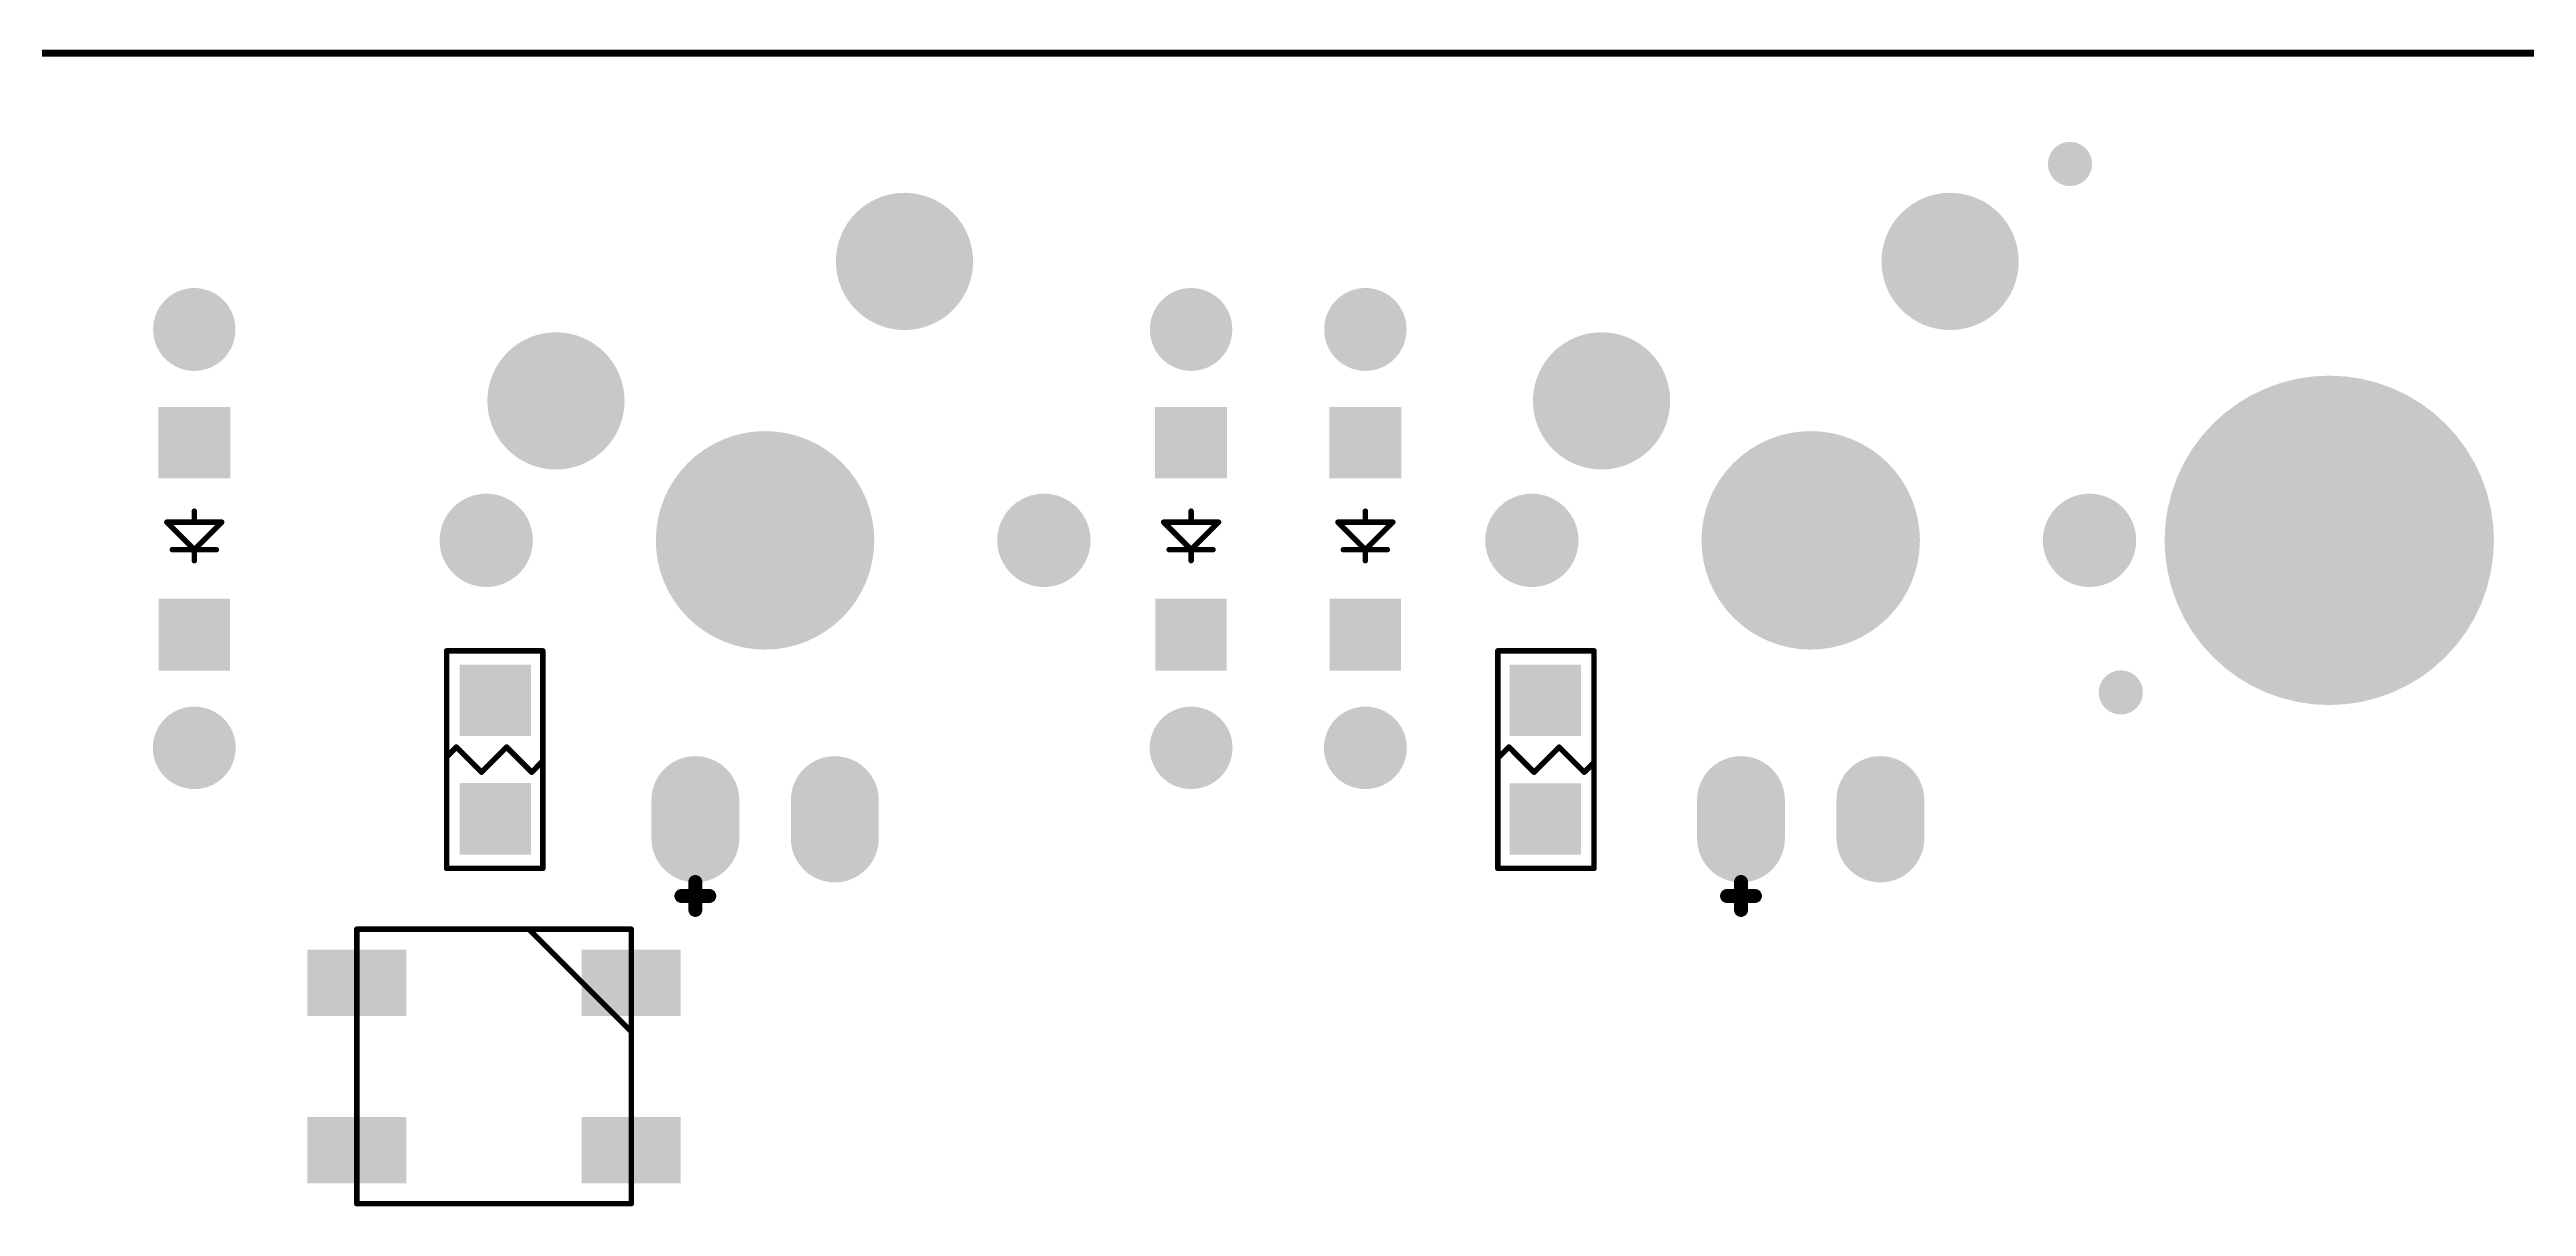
# Model space of a CAD drawing. Extents: x 407 to 769, y 688 to 804.
# Drawn here: x 556.11 to 601.24, y 781.6 to 802.67 of the extents above; entities that cross this region are included whole.
import ezdxf

# ---------------------------------------------------------------- set-up
doc = ezdxf.new("R2010")
doc.units = 0
doc.layers.get('0').update_dxf_attribs({"linetype": 'CONTINUOUS'})
for name, color, linetype in [('BOTTOMOVERLAY', 54, 'CONTINUOUS'), ('BOTTOMPASTE', 16, 'CONTINUOUS'), ('BOTTOMSOLDER', 6, 'CONTINUOUS'), ('KEEPOUTLAYER', 6, 'CONTINUOUS'), ('MULTILAYER', 9, 'CONTINUOUS'), ('TOPSOLDER', 216, 'CONTINUOUS')]:
    doc.layers.add(name, color=color, linetype=linetype)

# ---------------------------------------------------------------- blocks, each defined once
blk = doc.blocks.new('IN4148G_B_113')
at = {"layer": 'BOTTOMOVERLAY', "const_width": 0.1}
for points in [[(0, 0.2), (-0.5, -0.3)], [(0.4, 0.2), (-0.4, 0.2)], [(0, 0.4), (0, 0.2)], [(0.5, -0.3), (0, 0.2)], [(0.5, -0.3), (-0.5, -0.3)], [(0, -0.3), (0, -0.5)]]:
    blk.add_lwpolyline(points, dxfattribs=at)
at = {"layer": 'BOTTOMOVERLAY', "const_width": 0.05}
for points in [[(-0.425, 0.2, 1), (-0.375, 0.2, 1)], [(-0.025, 0.4, 1), (0.025, 0.4, 1)], [(-0.025, 0.2, 1), (0.025, 0.2, 1)], [(-0.025, 0.2, 1), (0.025, 0.2, 1)], [(-0.025, 0.2, 1), (0.025, 0.2, 1)], [(0.375, 0.2, 1), (0.425, 0.2, 1)], [(-0.525, -0.3, 1), (-0.475, -0.3, 1)], [(-0.525, -0.3, 1), (-0.475, -0.3, 1)], [(-0.025, -0.3, 1), (0.025, -0.3, 1)], [(-0.025, -0.5, 1), (0.025, -0.5, 1)], [(0.475, -0.3, 1), (0.525, -0.3, 1)], [(0.475, -0.3, 1), (0.525, -0.3, 1)]]:
    blk.add_lwpolyline(points, format="xyb", close=True, dxfattribs=at)
at = {"layer": 'BOTTOMPASTE'}
for points in [[(-0.65, 1.095), (0.65, 1.095), (-0.65, 2.405), (0.65, 2.405)], [(-0.655, -2.4), (0.655, -2.4), (-0.655, -1.1), (0.655, -1.1)]]:
    blk.add_solid(points, dxfattribs=at)
at = {"layer": 'BOTTOMSOLDER', "const_width": 1.5}
for points in [[(0.005, 3.81), (-0.005, 3.81)], [(0, -3.805), (0, -3.815)]]:
    blk.add_lwpolyline(points, dxfattribs=at)
at = {"layer": 'BOTTOMSOLDER', "const_width": 0.75}
for points in [[(-0.38, 3.81, 1), (0.37, 3.81, 1)], [(-0.37, 3.81, 1), (0.38, 3.81, 1)], [(-0.375, -3.805, 1), (0.375, -3.805, 1)], [(-0.375, -3.815, 1), (0.375, -3.815, 1)]]:
    blk.add_lwpolyline(points, format="xyb", close=True, dxfattribs=at)
at = {"layer": 'BOTTOMSOLDER'}
for points in [[(-0.65, 1.095), (0.65, 1.095), (-0.65, 2.405), (0.65, 2.405)], [(-0.655, -2.4), (0.655, -2.4), (-0.655, -1.1), (0.655, -1.1)]]:
    blk.add_solid(points, dxfattribs=at)
at = {"layer": 'MULTILAYER', "const_width": 1.5}
for points in [[(0.005, 3.81), (-0.005, 3.81)], [(0, -3.805), (0, -3.815)]]:
    blk.add_lwpolyline(points, dxfattribs=at)
at = {"layer": 'MULTILAYER', "const_width": 0.75}
for points in [[(-0.38, 3.81, 1), (0.37, 3.81, 1)], [(-0.37, 3.81, 1), (0.38, 3.81, 1)], [(-0.375, -3.805, 1), (0.375, -3.805, 1)], [(-0.375, -3.815, 1), (0.375, -3.815, 1)]]:
    blk.add_lwpolyline(points, format="xyb", close=True, dxfattribs=at)
blk = doc.blocks.new('IN4148G_B_114')
at = {"layer": 'BOTTOMOVERLAY', "const_width": 0.1}
for points in [[(0, 0.2), (-0.5, -0.3)], [(0.4, 0.2), (-0.4, 0.2)], [(0, 0.4), (0, 0.2)], [(0.5, -0.3), (0, 0.2)], [(0.5, -0.3), (-0.5, -0.3)], [(0, -0.3), (0, -0.5)]]:
    blk.add_lwpolyline(points, dxfattribs=at)
at = {"layer": 'BOTTOMOVERLAY', "const_width": 0.05}
for points in [[(-0.425, 0.2, 1), (-0.375, 0.2, 1)], [(-0.025, 0.4, 1), (0.025, 0.4, 1)], [(-0.025, 0.2, 1), (0.025, 0.2, 1)], [(-0.025, 0.2, 1), (0.025, 0.2, 1)], [(-0.025, 0.2, 1), (0.025, 0.2, 1)], [(0.375, 0.2, 1), (0.425, 0.2, 1)], [(-0.525, -0.3, 1), (-0.475, -0.3, 1)], [(-0.525, -0.3, 1), (-0.475, -0.3, 1)], [(-0.025, -0.3, 1), (0.025, -0.3, 1)], [(-0.025, -0.5, 1), (0.025, -0.5, 1)], [(0.475, -0.3, 1), (0.525, -0.3, 1)], [(0.475, -0.3, 1), (0.525, -0.3, 1)]]:
    blk.add_lwpolyline(points, format="xyb", close=True, dxfattribs=at)
at = {"layer": 'BOTTOMPASTE'}
for points in [[(-0.65, 1.095), (0.65, 1.095), (-0.65, 2.405), (0.65, 2.405)], [(-0.655, -2.4), (0.655, -2.4), (-0.655, -1.1), (0.655, -1.1)]]:
    blk.add_solid(points, dxfattribs=at)
at = {"layer": 'BOTTOMSOLDER', "const_width": 1.5}
for points in [[(0.005, 3.81), (-0.005, 3.81)], [(0, -3.805), (0, -3.815)]]:
    blk.add_lwpolyline(points, dxfattribs=at)
at = {"layer": 'BOTTOMSOLDER', "const_width": 0.75}
for points in [[(-0.38, 3.81, 1), (0.37, 3.81, 1)], [(-0.37, 3.81, 1), (0.38, 3.81, 1)], [(-0.375, -3.805, 1), (0.375, -3.805, 1)], [(-0.375, -3.815, 1), (0.375, -3.815, 1)]]:
    blk.add_lwpolyline(points, format="xyb", close=True, dxfattribs=at)
at = {"layer": 'BOTTOMSOLDER'}
for points in [[(-0.65, 1.095), (0.65, 1.095), (-0.65, 2.405), (0.65, 2.405)], [(-0.655, -2.4), (0.655, -2.4), (-0.655, -1.1), (0.655, -1.1)]]:
    blk.add_solid(points, dxfattribs=at)
at = {"layer": 'MULTILAYER', "const_width": 1.5}
for points in [[(0.005, 3.81), (-0.005, 3.81)], [(0, -3.805), (0, -3.815)]]:
    blk.add_lwpolyline(points, dxfattribs=at)
at = {"layer": 'MULTILAYER', "const_width": 0.75}
for points in [[(-0.38, 3.81, 1), (0.37, 3.81, 1)], [(-0.37, 3.81, 1), (0.38, 3.81, 1)], [(-0.375, -3.805, 1), (0.375, -3.805, 1)], [(-0.375, -3.815, 1), (0.375, -3.815, 1)]]:
    blk.add_lwpolyline(points, format="xyb", close=True, dxfattribs=at)
blk = doc.blocks.new('IN4148G_B_115')
at = {"layer": 'BOTTOMOVERLAY', "const_width": 0.1}
for points in [[(0, 0.2), (-0.5, -0.3)], [(0.4, 0.2), (-0.4, 0.2)], [(0, 0.4), (0, 0.2)], [(0.5, -0.3), (0, 0.2)], [(0.5, -0.3), (-0.5, -0.3)], [(0, -0.3), (0, -0.5)]]:
    blk.add_lwpolyline(points, dxfattribs=at)
at = {"layer": 'BOTTOMOVERLAY', "const_width": 0.05}
for points in [[(-0.425, 0.2, 1), (-0.375, 0.2, 1)], [(-0.025, 0.4, 1), (0.025, 0.4, 1)], [(-0.025, 0.2, 1), (0.025, 0.2, 1)], [(-0.025, 0.2, 1), (0.025, 0.2, 1)], [(-0.025, 0.2, 1), (0.025, 0.2, 1)], [(0.375, 0.2, 1), (0.425, 0.2, 1)], [(-0.525, -0.3, 1), (-0.475, -0.3, 1)], [(-0.525, -0.3, 1), (-0.475, -0.3, 1)], [(-0.025, -0.3, 1), (0.025, -0.3, 1)], [(-0.025, -0.5, 1), (0.025, -0.5, 1)], [(0.475, -0.3, 1), (0.525, -0.3, 1)], [(0.475, -0.3, 1), (0.525, -0.3, 1)]]:
    blk.add_lwpolyline(points, format="xyb", close=True, dxfattribs=at)
at = {"layer": 'BOTTOMPASTE'}
for points in [[(-0.65, 1.095), (0.65, 1.095), (-0.65, 2.405), (0.65, 2.405)], [(-0.655, -2.4), (0.655, -2.4), (-0.655, -1.1), (0.655, -1.1)]]:
    blk.add_solid(points, dxfattribs=at)
at = {"layer": 'BOTTOMSOLDER', "const_width": 1.5}
for points in [[(0.005, 3.81), (-0.005, 3.81)], [(0, -3.805), (0, -3.815)]]:
    blk.add_lwpolyline(points, dxfattribs=at)
at = {"layer": 'BOTTOMSOLDER', "const_width": 0.75}
for points in [[(-0.38, 3.81, 1), (0.37, 3.81, 1)], [(-0.37, 3.81, 1), (0.38, 3.81, 1)], [(-0.375, -3.805, 1), (0.375, -3.805, 1)], [(-0.375, -3.815, 1), (0.375, -3.815, 1)]]:
    blk.add_lwpolyline(points, format="xyb", close=True, dxfattribs=at)
at = {"layer": 'BOTTOMSOLDER'}
for points in [[(-0.65, 1.095), (0.65, 1.095), (-0.65, 2.405), (0.65, 2.405)], [(-0.655, -2.4), (0.655, -2.4), (-0.655, -1.1), (0.655, -1.1)]]:
    blk.add_solid(points, dxfattribs=at)
at = {"layer": 'MULTILAYER', "const_width": 1.5}
for points in [[(0.005, 3.81), (-0.005, 3.81)], [(0, -3.805), (0, -3.815)]]:
    blk.add_lwpolyline(points, dxfattribs=at)
at = {"layer": 'MULTILAYER', "const_width": 0.75}
for points in [[(-0.38, 3.81, 1), (0.37, 3.81, 1)], [(-0.37, 3.81, 1), (0.38, 3.81, 1)], [(-0.375, -3.805, 1), (0.375, -3.805, 1)], [(-0.375, -3.815, 1), (0.375, -3.815, 1)]]:
    blk.add_lwpolyline(points, format="xyb", close=True, dxfattribs=at)
blk = doc.blocks.new('RGB_WS2812B_B_151')
at = {"layer": 'BOTTOMOVERLAY', "const_width": 0.1}
for points in [[(-2.5, 0), (-2.5, 2.5)], [(-2.5, 2.5), (2.5, 2.5)], [(0.635, 2.5), (2.5, 0.635)], [(2.5, -2.5), (2.5, 2.5)], [(-2.5, -2.5), (-2.5, 0)], [(-2.5, -2.5), (0, -2.5)], [(0, -2.5), (2.5, -2.5)]]:
    blk.add_lwpolyline(points, dxfattribs=at)
at = {"layer": 'BOTTOMOVERLAY', "const_width": 0.05}
for points in [[(-2.525, 2.5, 1), (-2.475, 2.5, 1)], [(-2.525, 2.5, 1), (-2.475, 2.5, 1)], [(0.61, 2.5, 1), (0.66, 2.5, 1)], [(2.475, 2.5, 1), (2.525, 2.5, 1)], [(2.475, 2.5, 1), (2.525, 2.5, 1)], [(2.475, 0.635, 1), (2.525, 0.635, 1)], [(-2.525, 0, 1), (-2.475, 0, 1)], [(-2.525, 0, 1), (-2.475, 0, 1)], [(-2.525, -2.5, 1), (-2.475, -2.5, 1)], [(-2.525, -2.5, 1), (-2.475, -2.5, 1)], [(-0.025, -2.5, 1), (0.025, -2.5, 1)], [(-0.025, -2.5, 1), (0.025, -2.5, 1)], [(2.475, -2.5, 1), (2.525, -2.5, 1)], [(2.475, -2.5, 1), (2.525, -2.5, 1)]]:
    blk.add_lwpolyline(points, format="xyb", close=True, dxfattribs=at)
at = {"layer": 'BOTTOMPASTE'}
for points in [[(-3.3, 1.024), (-1.7, 1.024), (-3.3, 2.024), (-1.7, 2.024)], [(1.7, 1.024), (3.3, 1.024), (1.7, 2.024), (3.3, 2.024)], [(-3.3, -2.024), (-1.7, -2.024), (-3.3, -1.024), (-1.7, -1.024)], [(1.7, -2.024), (3.3, -2.024), (1.7, -1.024), (3.3, -1.024)]]:
    blk.add_solid(points, dxfattribs=at)
at = {"layer": 'BOTTOMSOLDER'}
for points in [[(-3.402, 0.922), (-1.598, 0.922), (-3.402, 2.126), (-1.598, 2.126)], [(1.598, 0.922), (3.402, 0.922), (1.598, 2.126), (3.402, 2.126)], [(-3.402, -2.126), (-1.598, -2.126), (-3.402, -0.922), (-1.598, -0.922)], [(1.598, -2.126), (3.402, -2.126), (1.598, -0.922), (3.402, -0.922)]]:
    blk.add_solid(points, dxfattribs=at)
blk = doc.blocks.new('R0805_B_173')
at = {"layer": 'BOTTOMOVERLAY', "const_width": 0.1}
for points in [[(0.864, 1.981), (-0.889, 1.981)], [(-0.889, 1.981), (-0.889, -1.981)], [(0.864, 1.981), (0.864, -1.981)], [(-0.686, 0.229), (-0.889, 0.025)], [(-0.229, -0.229), (-0.686, 0.229)], [(0, 0), (-0.229, -0.229)], [(0.229, 0.229), (0, 0)], [(0.686, -0.229), (0.229, 0.229)], [(0.864, -0.051), (0.686, -0.229)], [(0.864, -1.981), (-0.889, -1.981)]]:
    blk.add_lwpolyline(points, dxfattribs=at)
at = {"layer": 'BOTTOMOVERLAY', "const_width": 0.05}
for points in [[(-0.914, 1.981, 1), (-0.864, 1.981, 1)], [(-0.914, 1.981, 1), (-0.864, 1.981, 1)], [(0.839, 1.981, 1), (0.889, 1.981, 1)], [(0.839, 1.981, 1), (0.889, 1.981, 1)], [(-0.914, 0.025, 1), (-0.864, 0.025, 1)], [(-0.711, 0.229, 1), (-0.661, 0.229, 1)], [(-0.711, 0.229, 1), (-0.661, 0.229, 1)], [(-0.025, 0, 1), (0.025, 0, 1)], [(-0.025, 0, 1), (0.025, 0, 1)], [(0.204, 0.229, 1), (0.254, 0.229, 1)], [(0.204, 0.229, 1), (0.254, 0.229, 1)], [(-0.254, -0.229, 1), (-0.204, -0.229, 1)], [(-0.254, -0.229, 1), (-0.204, -0.229, 1)], [(0.661, -0.229, 1), (0.711, -0.229, 1)], [(0.661, -0.229, 1), (0.711, -0.229, 1)], [(0.839, -0.051, 1), (0.889, -0.051, 1)], [(-0.914, -1.981, 1), (-0.864, -1.981, 1)], [(-0.914, -1.981, 1), (-0.864, -1.981, 1)], [(0.839, -1.981, 1), (0.889, -1.981, 1)], [(0.839, -1.981, 1), (0.889, -1.981, 1)]]:
    blk.add_lwpolyline(points, format="xyb", close=True, dxfattribs=at)
at = {"layer": 'BOTTOMPASTE'}
for points in [[(0.625, 0.428), (0.625, 1.728), (-0.675, 0.428), (-0.675, 1.728)], [(0.625, -1.731), (0.625, -0.431), (-0.675, -1.731), (-0.675, -0.431)]]:
    blk.add_solid(points, dxfattribs=at)
at = {"layer": 'BOTTOMSOLDER'}
for points in [[(0.625, 0.428), (0.625, 1.728), (-0.675, 0.428), (-0.675, 1.728)], [(0.625, -1.731), (0.625, -0.431), (-0.675, -1.731), (-0.675, -0.431)]]:
    blk.add_solid(points, dxfattribs=at)
blk = doc.blocks.new('R0805_B_192')
at = {"layer": 'BOTTOMOVERLAY', "const_width": 0.1}
for points in [[(-0.889, 1.981), (0.864, 1.981)], [(-0.889, -1.981), (-0.889, 1.981)], [(0.864, -1.981), (0.864, 1.981)], [(-0.889, 0.025), (-0.686, 0.229)], [(-0.686, 0.229), (-0.229, -0.229)], [(-0.229, -0.229), (0, 0)], [(0, 0), (0.229, 0.229)], [(0.229, 0.229), (0.686, -0.229)], [(0.686, -0.229), (0.864, -0.051)], [(-0.889, -1.981), (0.864, -1.981)]]:
    blk.add_lwpolyline(points, dxfattribs=at)
at = {"layer": 'BOTTOMOVERLAY', "const_width": 0.05}
for points in [[(-0.914, 1.981, 1), (-0.864, 1.981, 1)], [(-0.914, 1.981, 1), (-0.864, 1.981, 1)], [(0.839, 1.981, 1), (0.889, 1.981, 1)], [(0.839, 1.981, 1), (0.889, 1.981, 1)], [(-0.914, 0.025, 1), (-0.864, 0.025, 1)], [(-0.711, 0.229, 1), (-0.661, 0.229, 1)], [(-0.711, 0.229, 1), (-0.661, 0.229, 1)], [(-0.025, 0, 1), (0.025, 0, 1)], [(-0.025, 0, 1), (0.025, 0, 1)], [(0.204, 0.229, 1), (0.254, 0.229, 1)], [(0.204, 0.229, 1), (0.254, 0.229, 1)], [(-0.254, -0.229, 1), (-0.204, -0.229, 1)], [(-0.254, -0.229, 1), (-0.204, -0.229, 1)], [(0.661, -0.229, 1), (0.711, -0.229, 1)], [(0.661, -0.229, 1), (0.711, -0.229, 1)], [(0.839, -0.051, 1), (0.889, -0.051, 1)], [(-0.914, -1.981, 1), (-0.864, -1.981, 1)], [(-0.914, -1.981, 1), (-0.864, -1.981, 1)], [(0.839, -1.981, 1), (0.889, -1.981, 1)], [(0.839, -1.981, 1), (0.889, -1.981, 1)]]:
    blk.add_lwpolyline(points, format="xyb", close=True, dxfattribs=at)
at = {"layer": 'BOTTOMPASTE'}
for points in [[(0.625, 0.428), (0.625, 1.728), (-0.675, 0.428), (-0.675, 1.728)], [(0.625, -1.731), (0.625, -0.431), (-0.675, -1.731), (-0.675, -0.431)]]:
    blk.add_solid(points, dxfattribs=at)
at = {"layer": 'BOTTOMSOLDER'}
for points in [[(0.625, 0.428), (0.625, 1.728), (-0.675, 0.428), (-0.675, 1.728)], [(0.625, -1.731), (0.625, -0.431), (-0.675, -1.731), (-0.675, -0.431)]]:
    blk.add_solid(points, dxfattribs=at)
blk = doc.blocks.new('MX1UP__B_319')
at = {"layer": 'BOTTOMOVERLAY', "const_width": 0.254}
for points in [[(-1.27, -6.731), (-1.27, -6.223)], [(-1.524, -6.477), (-1.016, -6.477)]]:
    blk.add_lwpolyline(points, dxfattribs=at)
at = {"layer": 'BOTTOMOVERLAY', "const_width": 0.127}
for points in [[(-1.333, -6.223, 1), (-1.206, -6.223, 1)], [(-1.587, -6.477, 1), (-1.46, -6.477, 1)], [(-1.333, -6.731, 1), (-1.206, -6.731, 1)], [(-1.079, -6.477, 1), (-0.952, -6.477, 1)]]:
    blk.add_lwpolyline(points, format="xyb", close=True, dxfattribs=at)
at = {"layer": 'BOTTOMSOLDER'}
for points, const_width in [([(1.915, 5.08, 1), (3.165, 5.08, 1)], 1.25), ([(-4.435, 2.54, 1), (-3.185, 2.54, 1)], 1.25), ([(-0.995, 0, 1), (0.995, 0, 1)], 1.99), ([(-5.505, 0, 1), (-4.655, 0, 1)], 0.85), ([(4.655, 0, 1), (5.505, 0, 1)], 0.85), ([(-1.67, -4.73, 1), (-0.87, -4.73, 1)], 0.8), ([(0.87, -4.73, 1), (1.67, -4.73, 1)], 0.8), ([(-1.67, -5.43, 1), (-0.87, -5.43, 1)], 0.8), ([(0.87, -5.43, 1), (1.67, -5.43, 1)], 0.8)]:
    blk.add_lwpolyline(points, format="xyb", close=True, dxfattribs=dict(at, const_width=const_width))
at = {"layer": 'BOTTOMSOLDER', "const_width": 1.6}
for points in [[(-1.27, -5.43), (-1.27, -4.73)], [(1.27, -5.43), (1.27, -4.73)]]:
    blk.add_lwpolyline(points, dxfattribs=at)
at = {"layer": 'MULTILAYER'}
for points, const_width in [([(1.915, 5.08, 1), (3.165, 5.08, 1)], 1.25), ([(-4.435, 2.54, 1), (-3.185, 2.54, 1)], 1.25), ([(-0.995, 0, 1), (0.995, 0, 1)], 1.99), ([(-5.505, 0, 1), (-4.655, 0, 1)], 0.85), ([(4.655, 0, 1), (5.505, 0, 1)], 0.85), ([(-1.67, -4.73, 1), (-0.87, -4.73, 1)], 0.8), ([(0.87, -4.73, 1), (1.67, -4.73, 1)], 0.8), ([(-1.67, -5.43, 1), (-0.87, -5.43, 1)], 0.8), ([(0.87, -5.43, 1), (1.67, -5.43, 1)], 0.8)]:
    blk.add_lwpolyline(points, format="xyb", close=True, dxfattribs=dict(at, const_width=const_width))
at = {"layer": 'MULTILAYER', "const_width": 1.6}
for points in [[(-1.27, -5.43), (-1.27, -4.73)], [(1.27, -5.43), (1.27, -4.73)]]:
    blk.add_lwpolyline(points, dxfattribs=at)
at = {"layer": 'TOPSOLDER'}
for points, const_width in [([(1.915, 5.08, 1), (3.165, 5.08, 1)], 1.25), ([(-4.435, 2.54, 1), (-3.185, 2.54, 1)], 1.25), ([(-0.995, 0, 1), (0.995, 0, 1)], 1.99), ([(-5.505, 0, 1), (-4.655, 0, 1)], 0.85), ([(4.655, 0, 1), (5.505, 0, 1)], 0.85), ([(-1.67, -4.73, 1), (-0.87, -4.73, 1)], 0.8), ([(0.87, -4.73, 1), (1.67, -4.73, 1)], 0.8), ([(-1.67, -5.43, 1), (-0.87, -5.43, 1)], 0.8), ([(0.87, -5.43, 1), (1.67, -5.43, 1)], 0.8)]:
    blk.add_lwpolyline(points, format="xyb", close=True, dxfattribs=dict(at, const_width=const_width))
at = {"layer": 'TOPSOLDER', "const_width": 1.6}
for points in [[(-1.27, -5.43), (-1.27, -4.73)], [(1.27, -5.43), (1.27, -4.73)]]:
    blk.add_lwpolyline(points, dxfattribs=at)
blk = doc.blocks.new('MX1UP__B_320')
at = {"layer": 'BOTTOMOVERLAY', "const_width": 0.254}
for points in [[(-1.27, -6.731), (-1.27, -6.223)], [(-1.524, -6.477), (-1.016, -6.477)]]:
    blk.add_lwpolyline(points, dxfattribs=at)
at = {"layer": 'BOTTOMOVERLAY', "const_width": 0.127}
for points in [[(-1.334, -6.223, 1), (-1.207, -6.223, 1)], [(-1.588, -6.477, 1), (-1.461, -6.477, 1)], [(-1.334, -6.731, 1), (-1.207, -6.731, 1)], [(-1.08, -6.477, 1), (-0.953, -6.477, 1)]]:
    blk.add_lwpolyline(points, format="xyb", close=True, dxfattribs=at)
at = {"layer": 'BOTTOMSOLDER'}
for points, const_width in [([(1.915, 5.08, 1), (3.165, 5.08, 1)], 1.25), ([(-4.435, 2.54, 1), (-3.185, 2.54, 1)], 1.25), ([(-0.995, 0, 1), (0.995, 0, 1)], 1.99), ([(-5.505, 0, 1), (-4.655, 0, 1)], 0.85), ([(4.655, 0, 1), (5.505, 0, 1)], 0.85), ([(-1.67, -4.73, 1), (-0.87, -4.73, 1)], 0.8), ([(0.87, -4.73, 1), (1.67, -4.73, 1)], 0.8), ([(-1.67, -5.43, 1), (-0.87, -5.43, 1)], 0.8), ([(0.87, -5.43, 1), (1.67, -5.43, 1)], 0.8)]:
    blk.add_lwpolyline(points, format="xyb", close=True, dxfattribs=dict(at, const_width=const_width))
at = {"layer": 'BOTTOMSOLDER', "const_width": 1.6}
for points in [[(-1.27, -5.43), (-1.27, -4.73)], [(1.27, -5.43), (1.27, -4.73)]]:
    blk.add_lwpolyline(points, dxfattribs=at)
at = {"layer": 'MULTILAYER'}
for points, const_width in [([(1.915, 5.08, 1), (3.165, 5.08, 1)], 1.25), ([(-4.435, 2.54, 1), (-3.185, 2.54, 1)], 1.25), ([(-0.995, 0, 1), (0.995, 0, 1)], 1.99), ([(-5.505, 0, 1), (-4.655, 0, 1)], 0.85), ([(4.655, 0, 1), (5.505, 0, 1)], 0.85), ([(-1.67, -4.73, 1), (-0.87, -4.73, 1)], 0.8), ([(0.87, -4.73, 1), (1.67, -4.73, 1)], 0.8), ([(-1.67, -5.43, 1), (-0.87, -5.43, 1)], 0.8), ([(0.87, -5.43, 1), (1.67, -5.43, 1)], 0.8)]:
    blk.add_lwpolyline(points, format="xyb", close=True, dxfattribs=dict(at, const_width=const_width))
at = {"layer": 'MULTILAYER', "const_width": 1.6}
for points in [[(-1.27, -5.43), (-1.27, -4.73)], [(1.27, -5.43), (1.27, -4.73)]]:
    blk.add_lwpolyline(points, dxfattribs=at)
at = {"layer": 'TOPSOLDER'}
for points, const_width in [([(1.915, 5.08, 1), (3.165, 5.08, 1)], 1.25), ([(-4.435, 2.54, 1), (-3.185, 2.54, 1)], 1.25), ([(-0.995, 0, 1), (0.995, 0, 1)], 1.99), ([(-5.505, 0, 1), (-4.655, 0, 1)], 0.85), ([(4.655, 0, 1), (5.505, 0, 1)], 0.85), ([(-1.67, -4.73, 1), (-0.87, -4.73, 1)], 0.8), ([(0.87, -4.73, 1), (1.67, -4.73, 1)], 0.8), ([(-1.67, -5.43, 1), (-0.87, -5.43, 1)], 0.8), ([(0.87, -5.43, 1), (1.67, -5.43, 1)], 0.8)]:
    blk.add_lwpolyline(points, format="xyb", close=True, dxfattribs=dict(at, const_width=const_width))
at = {"layer": 'TOPSOLDER', "const_width": 1.6}
for points in [[(-1.27, -5.43), (-1.27, -4.73)], [(1.27, -5.43), (1.27, -4.73)]]:
    blk.add_lwpolyline(points, dxfattribs=at)

msp = doc.modelspace()

# ---------------------------------------------------------------- linework, layer by layer
at = {"layer": 'BOTTOMSOLDER'}
for points, const_width in [([(592.72, 800.586, 1), (593.121, 800.586, 1)], 0.402), ([(596.144, 793.731, 1), (599.144, 793.731, 1)], 3), ([(593.645, 790.961, 1), (594.046, 790.961, 1)], 0.402)]:
    msp.add_lwpolyline(points, format="xyb", close=True, dxfattribs=dict(at, const_width=const_width))
at = {"layer": 'KEEPOUTLAYER', "const_width": 0.127}
for points in [[(439.946, 802.606), (574.088, 802.606)], [(573.671, 802.606), (766.526, 802.606)]]:
    msp.add_lwpolyline(points, dxfattribs=at)
at = {"layer": 'KEEPOUTLAYER', "const_width": 0.0635}
for points in [[(573.639, 802.606, 1), (573.702, 802.606, 1)], [(574.056, 802.606, 1), (574.12, 802.606, 1)]]:
    msp.add_lwpolyline(points, format="xyb", close=True, dxfattribs=at)
at = {"layer": 'MULTILAYER'}
for points, const_width in [([(592.771, 800.586, 1), (593.071, 800.586, 1)], 0.3), ([(596.144, 793.731, 1), (599.144, 793.731, 1)], 3), ([(593.696, 790.961, 1), (593.996, 790.961, 1)], 0.3)]:
    msp.add_lwpolyline(points, format="xyb", close=True, dxfattribs=dict(at, const_width=const_width))
at = {"layer": 'TOPSOLDER'}
for points, const_width in [([(592.72, 800.586, 1), (593.121, 800.586, 1)], 0.402), ([(596.144, 793.731, 1), (599.144, 793.731, 1)], 3), ([(593.645, 790.961, 1), (594.046, 790.961, 1)], 0.402)]:
    msp.add_lwpolyline(points, format="xyb", close=True, dxfattribs=dict(at, const_width=const_width))

# ---------------------------------------------------------------- block references
for name, p in [('MX1UP__B_320', (569.146, 793.731)), ('MX1UP__B_319', (588.196, 793.731)), ('RGB_WS2812B_B_151', (564.208, 784.149))]:
    msp.add_blockref(name, p)
for name, p, rotation in [('IN4148G_B_115', (558.747, 793.762), 180), ('IN4148G_B_114', (576.908, 793.762), 180), ('IN4148G_B_113', (580.083, 793.762), 180), ('R0805_B_173', (564.208, 789.737), 180), ('R0805_B_192', (583.385, 789.737), 360)]:
    msp.add_blockref(name, p, dxfattribs=dict(rotation=rotation))

# ---------------------------------------------------------------- texts
at = {"layer": 'BOTTOMOVERLAY', "text_generation_flag": 2}
for s, rotation, p in [('D83', 360, (559.89, 798.969)), ('D84', 360, (578.051, 798.969)), ('D85', 360, (581.226, 798.969)), ('F8', 180, (568.257, 791.445)), ('F9', 180, (587.434, 791.064)), ('R201', 180, (563.192, 787.07)), ('R92', 180, (582.369, 786.943))]:
    msp.add_text(s, height=0.001, rotation=rotation, dxfattribs=at).set_placement(p)

doc.saveas('drawing.dxf')
